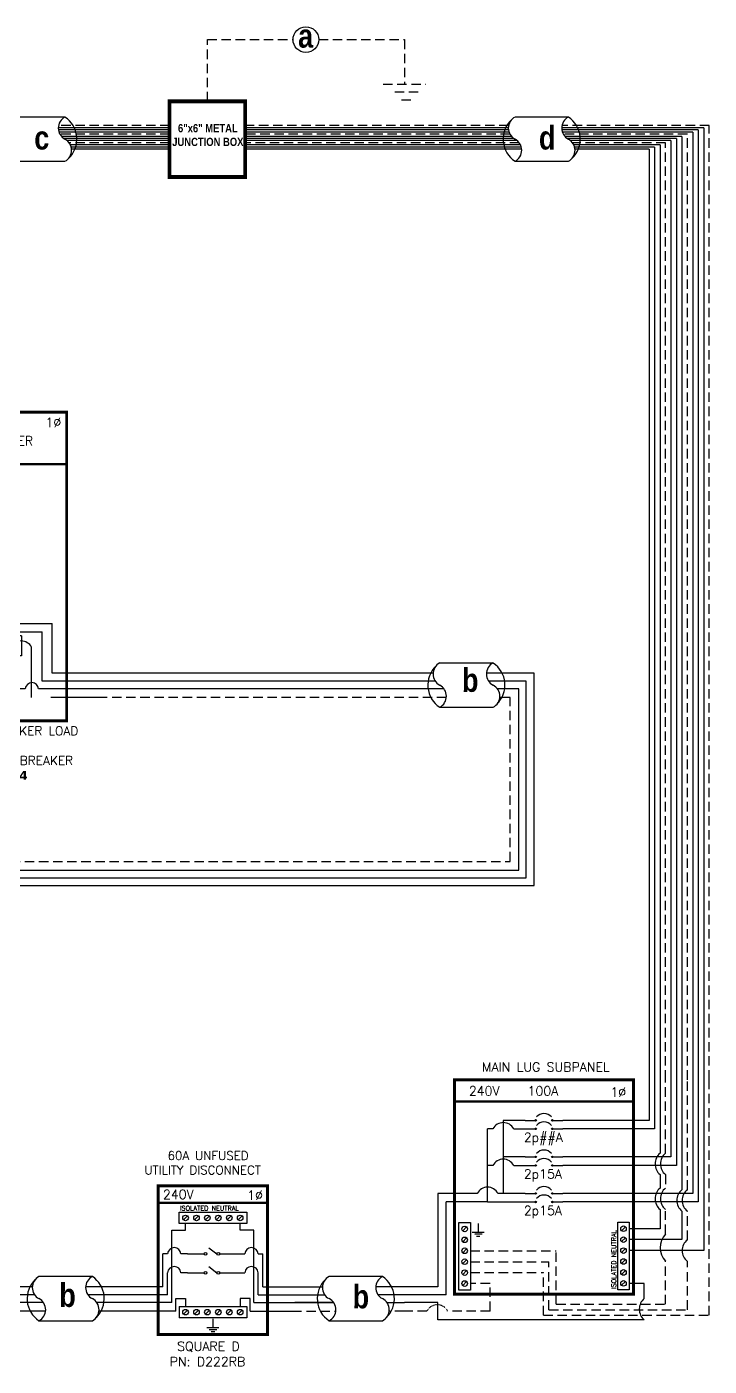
# Model space of a CAD drawing. Header units: feet. Extents: x 23528 to 24137, y 15295 to 15881.
# Drawn here: x 23865 to 24137, y 15347 to 15881 of the extents above; entities that cross this region are included whole.
import ezdxf

# ---------------------------------------------------------------- set-up
doc = ezdxf.new("R2010")
doc.units = ezdxf.units.FT
doc.header["$MEASUREMENT"] = 0
doc.linetypes.add('HIDDEN', pattern=[0.375, 0.25, -0.125])
for name, color, linetype in [('ONE LINE BLOCKS', 7, 'Continuous'), ('TABLES', 7, 'Continuous'), ('TEXT', 7, 'Continuous'), ('Z - TITLEBLOCK TXT', 7, 'Continuous')]:
    doc.layers.add(name, color=color, linetype=linetype)
doc.styles.add('ONE LINE TXT', font='techb___.ttf')
doc.styles.get("Standard").update_dxf_attribs({"font": 'simplex.shx'})

# ---------------------------------------------------------------- blocks, each defined once
blk = doc.blocks.new('*U6')
at = {"color": 7, "linetype": 'Continuous'}
for p, q in [((6.669, 2.433), (2.905, 2.433)), ((2.435, 1.711), (0, 1.711)), ((9.575, 1.711), (6.199, 1.711)), ((2.905, -0.69), (6.669, -0.69))]:
    blk.add_line(p, q, dxfattribs=at)
at = {"color": 10, "linetype": 'Continuous'}
for p, q in [((2.591, 1.149), (0, 1.149)), ((9.575, 1.149), (6.355, 1.149))]:
    blk.add_line(p, q, dxfattribs=at)
at = {"color": 253, "linetype": 'Continuous'}
for p, q in [((3.208, 0.611), (0, 0.611)), ((9.575, 0.611), (6.972, 0.611))]:
    blk.add_line(p, q, dxfattribs=at)
at = {"color": 7, "linetype": 'Continuous'}
for centre, start, end in [((3.942, 0.872), 133.97324, 236.42648), ((5.633, 0.872), 313.97324, 56.42648)]:
    blk.add_arc(centre, 1.874, start, end, dxfattribs=at)
at = {"layer": 'TEXT', "color": 92, "linetype": 'HIDDEN', "ltscale": 15}
for p, q in [((3.373, 0), (0, 0)), ((9.575, 0), (7.137, 0))]:
    blk.add_line(p, q, dxfattribs=at)
at = {"layer": 'Z - TITLEBLOCK TXT', "linetype": 'Continuous'}
for centre, start, end in [((3.315, 1.653), 117.66392, 242.33608), ((7.078, 1.653), 117.66392, 242.33608), ((2.496, 0.091), 297.66392, 62.33608), ((6.26, 0.091), 297.66392, 62.33608)]:
    blk.add_arc(centre, 0.882, start, end, dxfattribs=at)
blk = doc.blocks.new('M_MAIN BREAKER')
at = {"layer": 'ONE LINE BLOCKS', "linetype": 'Continuous'}
h = blk.add_hatch(color=1, dxfattribs=at)
h.dxf.hatch_style = 1
edge = h.paths.add_edge_path()
edge.add_arc((-12.418, 14.123), 0.0515, 0, 360)
h = blk.add_hatch(color=1, dxfattribs=at)
h.dxf.hatch_style = 1
edge = h.paths.add_edge_path()
edge.add_arc((-11.369, 14.123), 0.0515, 0, 360)
h = blk.add_hatch(color=1, dxfattribs=at)
h.dxf.hatch_style = 1
edge = h.paths.add_edge_path()
edge.add_arc((-12.418, 12.94), 0.0515, 0, 360)
h = blk.add_hatch(color=1, dxfattribs=at)
h.dxf.hatch_style = 1
edge = h.paths.add_edge_path()
edge.add_arc((-11.369, 12.94), 0.0515, 0, 360)
h = blk.add_hatch(color=1, dxfattribs=at)
h.dxf.hatch_style = 1
edge = h.paths.add_edge_path()
edge.add_arc((-9.245, 11.887), 0.0515, 0, 360)
h = blk.add_hatch(color=1, dxfattribs=at)
h.dxf.hatch_style = 1
edge = h.paths.add_edge_path()
edge.add_arc((-8.062, 11.887), 0.0515, 0, 360)
h = blk.add_hatch(color=1, dxfattribs=at)
h.dxf.hatch_style = 1
edge = h.paths.add_edge_path()
edge.add_arc((-9.245, 11.288), 0.0515, 0, 360)
h = blk.add_hatch(color=1, dxfattribs=at)
h.dxf.hatch_style = 1
edge = h.paths.add_edge_path()
edge.add_arc((-8.062, 11.288), 0.0515, 0, 360)
h = blk.add_hatch(color=1, dxfattribs=at)
h.dxf.hatch_style = 1
edge = h.paths.add_edge_path()
edge.add_arc((-9.245, 10.221), 0.0515, 0, 360)
h = blk.add_hatch(color=1, dxfattribs=at)
h.dxf.hatch_style = 1
edge = h.paths.add_edge_path()
edge.add_arc((-9.245, 9.622), 0.0515, 0, 360)
h = blk.add_hatch(color=1, dxfattribs=at)
h.dxf.hatch_style = 1
edge = h.paths.add_edge_path()
edge.add_arc((-8.062, 10.221), 0.0515, 0, 360)
h = blk.add_hatch(color=1, dxfattribs=at)
h.dxf.hatch_style = 1
edge = h.paths.add_edge_path()
edge.add_arc((-8.062, 9.622), 0.0515, 0, 360)
h = blk.add_hatch(color=1, dxfattribs=at)
h.dxf.hatch_style = 1
edge = h.paths.add_edge_path()
edge.add_arc((-9.245, 8.555), 0.0515, 0, 360)
h = blk.add_hatch(color=1, dxfattribs=at)
h.dxf.hatch_style = 1
edge = h.paths.add_edge_path()
edge.add_arc((-8.062, 8.555), 0.0515, 0, 360)
h = blk.add_hatch(color=1, dxfattribs=at)
h.dxf.hatch_style = 1
edge = h.paths.add_edge_path()
edge.add_arc((-9.245, 7.957), 0.0515, 0, 360)
h = blk.add_hatch(color=1, dxfattribs=at)
h.dxf.hatch_style = 1
edge = h.paths.add_edge_path()
edge.add_arc((-8.062, 7.957), 0.0515, 0, 360)
h = blk.add_hatch(color=1, dxfattribs=at)
h.dxf.hatch_style = 1
edge = h.paths.add_edge_path()
edge.add_arc((-9.245, 6.889), 0.0515, 0, 360)
h = blk.add_hatch(color=1, dxfattribs=at)
h.dxf.hatch_style = 1
edge = h.paths.add_edge_path()
edge.add_arc((-8.062, 6.889), 0.0515, 0, 360)
h = blk.add_hatch(color=1, dxfattribs=at)
h.dxf.hatch_style = 1
edge = h.paths.add_edge_path()
edge.add_arc((-9.245, 6.291), 0.0515, 0, 360)
h = blk.add_hatch(color=1, dxfattribs=at)
h.dxf.hatch_style = 1
edge = h.paths.add_edge_path()
edge.add_arc((-8.062, 6.291), 0.0515, 0, 360)
h = blk.add_hatch(color=1, dxfattribs=at)
h.dxf.hatch_style = 1
edge = h.paths.add_edge_path()
edge.add_arc((-9.245, 5.224), 0.0515, 0, 360)
h = blk.add_hatch(color=1, dxfattribs=at)
h.dxf.hatch_style = 1
edge = h.paths.add_edge_path()
edge.add_arc((-8.062, 5.224), 0.0515, 0, 360)
h = blk.add_hatch(color=1, dxfattribs=at)
h.dxf.hatch_style = 1
edge = h.paths.add_edge_path()
edge.add_arc((-9.245, 4.625), 0.0515, 0, 360)
h = blk.add_hatch(color=1, dxfattribs=at)
h.dxf.hatch_style = 1
edge = h.paths.add_edge_path()
edge.add_arc((-8.062, 4.625), 0.0515, 0, 360)
at = {"color": 7, "linetype": 'Continuous'}
for p, q in [((-3.665, 1.711), (-3.665, 5.224)), ((0, 1.711), (-3.665, 1.711))]:
    blk.add_line(p, q, dxfattribs=at)
at = {"color": 10, "linetype": 'Continuous'}
for p, q in [((-4.378, 1.149), (-4.378, 4.625)), ((-3.663, 4.625), (-3.663, 4.625)), ((-3.663, 4.625), (-3.663, 4.625)), ((0, 1.149), (-4.378, 1.149))]:
    blk.add_line(p, q, dxfattribs=at)
at = {"color": 253, "linetype": 'Continuous'}
for p, q in [((-6.385, 2.177), (-6.591, 2.177)), ((-6.385, 0.611), (-6.385, 2.177)), ((-5.561, 0.611), (-6.385, 0.611)), ((0, 0.611), (-4.626, 0.611))]:
    blk.add_line(p, q, dxfattribs=at)
at = {"color": 7, "linetype": 'Continuous'}
blk.add_circle((-19.559, -2.704), 0.906, dxfattribs=at)
at = {"color": 253, "linetype": 'Continuous'}
blk.add_arc((-5.093, 0.584), 0.468, 3.28193, 176.71807, dxfattribs=at)
at = {"layer": 'ONE LINE BLOCKS', "lineweight": 50}
for p, q in [((-19.225, 23.898), (-19.225, 26.892)), ((-19.225, 26.892), (-15.884, 26.892)), ((-15.884, 26.892), (-15.884, 23.898)), ((-15.884, 23.898), (-19.225, 23.898)), ((-14.957, 16.472), (-2.641, 16.472))]:
    blk.add_line(p, q, dxfattribs=at)
at = {"layer": 'ONE LINE BLOCKS', "lineweight": 50, "const_width": 0.21}
for points in [[(-19.225, 23.898), (-19.225, 26.892), (-15.884, 26.892), (-15.884, 23.898)], [(-14.957, -1.647), (-14.957, 20.128), (-2.641, 20.128), (-2.641, -1.647)]]:
    blk.add_lwpolyline(points, close=True, dxfattribs=at)
at = {"layer": 'TEXT', "color": 92, "linetype": 'HIDDEN', "ltscale": 15}
for p, q in [((-13.723, 3.547), (-13.723, 2.935)), ((-6.577, 3.547), (-13.723, 3.547)), ((-13.723, 2.935), (-12.555, 2.935)), ((-5.118, 0), (-5.118, 3.547)), ((0, 0), (-5.118, 0)), ((-12.555, -0.148), (-19.559, -0.148)), ((-19.559, -0.148), (-19.559, -1.798)), ((-19.559, -3.61), (-19.559, -5.799))]:
    blk.add_line(p, q, dxfattribs=at)
at = {"layer": 'TEXT', "color": 92, "linetype": 'Continuous', "ltscale": 15}
blk.add_line((-7.396, -0.918), (-11.751, -0.918), dxfattribs=at)
at = {"layer": 'TEXT', "color": 92, "linetype": 'HIDDEN', "flags": 128}
for points in [[(-11.595, 1.009), (-10.765, 1.009)], [(-11.18, 1.629), (-11.18, 1.009)], [(-10.909, 0.855), (-11.451, 0.855)], [(-11.053, 0.701), (-11.307, 0.701)]]:
    blk.add_lwpolyline(points, dxfattribs=at)
at = {"layer": 'TEXT', "color": 92, "linetype": 'Continuous', "ltscale": 4, "flags": 128}
for points in [[(-21.062, -5.799), (-18.057, -5.799)], [(-18.578, -6.356), (-20.541, -6.356)], [(-19.098, -6.913), (-20.02, -6.913)]]:
    blk.add_lwpolyline(points, dxfattribs=at)
at = {"layer": 'TEXT', "linetype": 'Continuous'}
blk.add_circle((-17.554, 25.395), 1.267, dxfattribs=at)
at = {"layer": 'TEXT', "color": 92, "linetype": 'Continuous', "ltscale": 0.3}
blk.add_arc((-5.848, 3.164), 0.824, 27.66392, 152.33608, dxfattribs=at)
at = {"layer": 'Z - TITLEBLOCK TXT', "color": 253, "linetype": 'Continuous'}
for p, q in [((-18.566, 13.922), (-18.566, 23.898)), ((-13.44, 13.922), (-18.566, 13.922)), ((-13.44, 4.344), (-13.44, 13.922)), ((-5.831, 4.344), (-13.44, 4.344)), ((-5.831, 4.344), (-5.831, 2.948)), ((-5.831, 2.948), (-6.591, 2.948))]:
    blk.add_line(p, q, dxfattribs=at)
at = {"layer": 'Z - TITLEBLOCK TXT', "color": 10, "linetype": 'Continuous'}
for p, q in [((-17.554, 14.866), (-17.554, 23.898)), ((-12.418, 14.866), (-17.554, 14.866)), ((-12.418, 4.625), (-12.418, 12.196)), ((-11.7, 11.288), (-12.418, 11.288)), ((-9.988, 11.288), (-11.037, 11.288)), ((-11.7, 9.622), (-12.418, 9.622)), ((-9.988, 9.622), (-11.037, 9.622)), ((-11.7, 7.957), (-12.418, 7.957)), ((-9.988, 7.957), (-11.037, 7.957)), ((-11.7, 6.291), (-12.418, 6.291)), ((-9.988, 6.291), (-11.037, 6.291)), ((-9.988, 4.625), (-12.418, 4.625)), ((-7.318, 4.625), (-4.378, 4.625))]:
    blk.add_line(p, q, dxfattribs=at)
at = {"layer": 'Z - TITLEBLOCK TXT', "color": 7, "linetype": 'Continuous'}
for p, q in [((-16.52, 15.77), (-16.52, 23.898)), ((-16.52, 15.77), (-11.369, 15.77)), ((-11.369, 15.77), (-11.369, 14.866)), ((-11.369, 11.887), (-11.369, 12.196)), ((-11.369, 10.221), (-11.369, 11.887)), ((-11.369, 11.887), (-9.988, 11.887)), ((-9.988, 11.887), (-11.369, 11.887)), ((-11.369, 8.555), (-11.369, 10.221)), ((-11.369, 10.221), (-9.988, 10.221)), ((-9.988, 10.221), (-11.369, 10.221)), ((-11.369, 6.889), (-11.369, 8.555)), ((-11.369, 8.555), (-9.988, 8.555)), ((-9.988, 8.555), (-11.369, 8.555)), ((-11.369, 5.224), (-11.369, 6.889)), ((-11.369, 6.889), (-9.988, 6.889)), ((-9.988, 6.889), (-11.369, 6.889)), ((-9.988, 5.224), (-11.369, 5.224)), ((-7.318, 5.224), (-3.665, 5.224))]:
    blk.add_line(p, q, dxfattribs=at)
at = {"layer": 'Z - TITLEBLOCK TXT', "color": 1, "linetype": 'Continuous'}
for p, q in [((-12.555, -1.378), (-12.555, 3.395)), ((-12.555, 3.395), (-11.751, 3.395)), ((-11.751, 3.395), (-11.751, -1.378)), ((-7.396, -1.366), (-7.396, 3.408)), ((-7.396, 3.408), (-6.591, 3.408)), ((-6.591, 3.408), (-6.591, -1.366)), ((-11.751, -1.378), (-12.555, -1.378)), ((-6.591, -1.366), (-7.396, -1.366))]:
    blk.add_line(p, q, dxfattribs=at)
at = {"layer": 'Z - TITLEBLOCK TXT', "color": 4, "linetype": 'Continuous'}
for p, q in [((-12.014, 3.075), (-12.293, 2.796)), ((-6.854, 3.087), (-7.133, 2.809)), ((-12.014, 2.304), (-12.293, 2.025)), ((-6.854, 2.317), (-7.133, 2.038)), ((-12.014, 1.533), (-12.293, 1.255)), ((-6.854, 1.546), (-7.133, 1.267)), ((-12.014, 0.762), (-12.293, 0.484)), ((-6.854, 0.775), (-7.133, 0.497)), ((-6.854, 0.004), (-7.133, -0.274)), ((-12.014, -0.008), (-12.293, -0.287)), ((-12.014, -0.779), (-12.293, -1.058)), ((-6.854, -0.766), (-7.133, -1.045))]:
    blk.add_line(p, q, dxfattribs=at)
at = {"layer": 'Z - TITLEBLOCK TXT', "color": 1, "linetype": 'Continuous', "flags": 128}
for points in [[(-12.418, 14.866), (-12.418, 14.123)], [(-12.418, 14.866), (-12.418, 14.123)], [(-11.369, 14.866), (-11.369, 14.123)], [(-11.369, 14.866), (-11.369, 14.123)], [(-12.418, 12.94), (-12.418, 12.196)], [(-11.369, 12.94), (-11.369, 12.196)], [(-9.988, 11.887), (-9.245, 11.887)], [(-9.988, 11.887), (-9.245, 11.887)], [(-8.062, 11.887), (-7.318, 11.887)], [(-9.988, 11.288), (-9.245, 11.288)], [(-9.988, 11.288), (-9.245, 11.288)], [(-8.062, 11.288), (-7.318, 11.288)], [(-9.988, 10.221), (-9.245, 10.221)], [(-9.988, 10.221), (-9.245, 10.221)], [(-9.988, 9.622), (-9.245, 9.622)], [(-9.988, 9.622), (-9.245, 9.622)], [(-8.062, 10.221), (-7.318, 10.221)], [(-8.062, 9.622), (-7.318, 9.622)], [(-9.988, 8.555), (-9.245, 8.555)], [(-9.988, 8.555), (-9.245, 8.555)], [(-8.062, 8.555), (-7.318, 8.555)], [(-9.988, 7.957), (-9.245, 7.957)], [(-9.988, 7.957), (-9.245, 7.957)], [(-8.062, 7.957), (-7.318, 7.957)], [(-9.988, 6.889), (-9.245, 6.889)], [(-9.988, 6.889), (-9.245, 6.889)], [(-8.062, 6.889), (-7.318, 6.889)], [(-9.988, 6.291), (-9.245, 6.291)], [(-9.988, 6.291), (-9.245, 6.291)], [(-8.062, 6.291), (-7.318, 6.291)], [(-9.988, 5.224), (-9.245, 5.224)], [(-9.988, 5.224), (-9.245, 5.224)], [(-8.062, 5.224), (-7.318, 5.224)], [(-9.988, 4.625), (-9.245, 4.625)], [(-9.988, 4.625), (-9.245, 4.625)], [(-8.062, 4.625), (-7.318, 4.625)]]:
    blk.add_lwpolyline(points, dxfattribs=at)
at = {"layer": 'Z - TITLEBLOCK TXT', "color": 1, "linetype": 'Continuous'}
for centre in [(-12.418, 14.123), (-11.369, 14.123), (-12.418, 12.94), (-11.369, 12.94), (-9.245, 11.887), (-8.062, 11.887), (-9.245, 11.288), (-8.062, 11.288), (-9.245, 10.221), (-9.245, 9.622), (-8.062, 10.221), (-8.062, 9.622), (-9.245, 8.555), (-8.062, 8.555), (-9.245, 7.957), (-8.062, 7.957), (-9.245, 6.889), (-8.062, 6.889), (-9.245, 6.291), (-8.062, 6.291), (-9.245, 5.224), (-8.062, 5.224), (-9.245, 4.625), (-8.062, 4.625)]:
    blk.add_circle(centre, 0.0515, dxfattribs=at)
at = {"layer": 'Z - TITLEBLOCK TXT', "color": 4, "linetype": 'Continuous'}
for centre in [(-12.153, 2.935), (-6.993, 2.948), (-12.153, 2.165), (-6.993, 2.177), (-12.153, 1.394), (-6.993, 1.407), (-12.153, 0.623), (-12.153, -0.148), (-6.993, 0.636), (-6.993, -0.135), (-12.153, -0.918), (-6.993, -0.906)]:
    blk.add_circle(centre, 0.197, dxfattribs=at)
at = {"layer": 'Z - TITLEBLOCK TXT', "color": 1, "linetype": 'Continuous'}
for centre, start, end in [((-12.629, 13.531), 310.3392, 49.6608), ((-11.58, 13.531), 310.3392, 49.6608), ((-8.653, 11.675), 40.3392, 139.6608), ((-8.653, 11.077), 40.3392, 139.6608), ((-8.653, 10.01), 40.3392, 139.6608), ((-8.653, 9.411), 40.3392, 139.6608), ((-8.653, 8.344), 40.3392, 139.6608), ((-8.653, 7.745), 40.3392, 139.6608), ((-8.653, 6.678), 40.3392, 139.6608), ((-8.653, 6.079), 40.3392, 139.6608), ((-8.653, 5.012), 40.3392, 139.6608), ((-8.653, 4.413), 40.3392, 139.6608)]:
    blk.add_arc(centre, 0.697, start, end, dxfattribs=at)
at = {"layer": 'Z - TITLEBLOCK TXT', "color": 10, "linetype": 'Continuous'}
for centre in [(-11.369, 11.269), (-11.369, 9.603), (-11.369, 7.938), (-11.369, 6.272)]:
    blk.add_arc(centre, 0.332, 3.2937, 176.7063, dxfattribs=at)
at = {"layer": 'TABLES', "color": 1, "linetype": 'Continuous'}
blk.add_text('NEUTRAL', height=0.648, rotation=90, dxfattribs=at).set_placement((-7.512, -0.725))
at = {"layer": 'TEXT', "color": 1}
for s, p in [('EXISTING', (-23.874, 26.77)), ('120/240V', (-24.233, 25.604)), ('UTILITY', (-23.531, 24.558)), ('METER', (-23.336, 23.512))]:
    blk.add_text(s, height=0.6278, dxfattribs=at).set_placement(p)
at = {"layer": 'TEXT', "color": 1, "attachment_point": 5}
for s, width, gutter_width, heights, insert, char_height in [('240V', 0.14806, 0.75, [0], (-13.274, 19.41), 0.648), ('1∅', 0.14806, 0.75, [0], (-3.582, 19.41), 0.648), ('0A MAIN BREAKER\\P0A BUSBAR', 11.19903, 0.75, [0], (-8.925, 17.569), 0.648), ('2p0A', 0.14806, 0.75, [0], (-10.547, 13.525), 0.648), ('EXISTING MAIN BREAKER LOAD CENTER\\P2p##A BACK FEED BREAKER\\P{\\fVerdana|b1|i0|c0|p34;NEC 690.64}', 14.14398, 7.17, [12.8], (-8.173, -3.931), 0.62775)]:
    blk.add_mtext_dynamic_manual_height_columns(s, width=width, gutter_width=gutter_width, heights=heights, dxfattribs=dict(at, insert=insert, char_height=char_height))
at = {"layer": 'Z - TITLEBLOCK TXT', "color": 253, "linetype": 'Continuous', "style": 'ONE LINE TXT'}
blk.add_text('M', height=1.662, dxfattribs=at).set_placement((-18.362, 24.559))
at = {"layer": 'Z - TITLEBLOCK TXT', "color": 1, "linetype": 'Continuous', "insert": (-20.083, -1.651), "char_height": 1.66239, "attachment_point": 1, "style": 'ONE LINE TXT'}
blk.add_mtext_dynamic_manual_height_columns('{\\W1;\\C256;a}', width=0.13853, gutter_width=2.132, heights=[0], dxfattribs=at)
blk = doc.blocks.new('*U10')
at = {"color": 155, "true_color": 0x647190}
blk.add_blockref('M_MAIN BREAKER', (0, 0), dxfattribs=at)
blk = doc.blocks.new('M_UTILITY DISCONNECT')
at = {"color": 253, "linetype": 'Continuous'}
for p, q in [((2.699, 0.611), (2.699, 5.706)), ((2.699, 5.706), (3.671, 5.706)), ((3.671, 5.706), (3.671, 6.168)), ((7.524, 5.706), (7.524, 6.168)), ((8.496, 5.706), (7.524, 5.706)), ((8.496, 0.611), (8.496, 5.706)), ((2.699, 0.611), (0, 0.611)), ((8.496, 0.611), (11.195, 0.611))]:
    blk.add_line(p, q, dxfattribs=at)
at = {"color": 7, "linetype": 'Continuous'}
for p, q in [((2.078, 1.711), (2.078, 4.034)), ((2.408, 4.034), (2.078, 4.034)), ((3.809, 4.034), (3.343, 4.034)), ((7.386, 4.034), (7.853, 4.034)), ((8.788, 4.034), (9.118, 4.034)), ((9.118, 1.711), (9.118, 4.034)), ((2.078, 1.711), (0, 1.711)), ((9.118, 1.711), (11.195, 1.711))]:
    blk.add_line(p, q, dxfattribs=at)
at = {"color": 10, "linetype": 'Continuous'}
for p, q in [((2.408, 1.149), (2.408, 2.699)), ((3.809, 2.699), (3.343, 2.699)), ((7.386, 2.699), (7.853, 2.699)), ((8.787, 1.149), (8.788, 2.699)), ((2.408, 1.149), (0, 1.149)), ((8.787, 1.149), (11.195, 1.149))]:
    blk.add_line(p, q, dxfattribs=at)
at = {"color": 7, "linetype": 'Continuous'}
for centre in [(2.875, 4.008), (8.32, 4.008)]:
    blk.add_arc(centre, 0.468, 3.28193, 176.71807, dxfattribs=at)
at = {"color": 10, "linetype": 'Continuous'}
for centre in [(2.875, 2.672), (8.32, 2.672)]:
    blk.add_arc(centre, 0.468, 3.28193, 176.71807, dxfattribs=at)
at = {"layer": 'ONE LINE BLOCKS', "lineweight": 50}
blk.add_line((1.732, 7.637), (9.459, 7.637), dxfattribs=at)
at = {"layer": 'ONE LINE BLOCKS', "lineweight": 50, "const_width": 0.21}
blk.add_lwpolyline([(1.732, -1.647), (1.732, 8.836), (9.459, 8.836), (9.459, -1.647)], close=True, dxfattribs=at)
at = {"layer": 'TEXT', "color": 92, "linetype": 'HIDDEN', "ltscale": 15}
for p, q in [((2.978, 0), (0, 0)), ((2.978, 0), (2.978, 0.875)), ((2.978, 0.875), (3.671, 0.875)), ((3.671, 0.875), (3.671, 0.319)), ((8.217, 0.875), (7.524, 0.875)), ((7.524, 0.875), (7.524, 0.319)), ((8.217, 0), (8.217, 0.875)), ((8.217, 0), (11.195, 0))]:
    blk.add_line(p, q, dxfattribs=at)
at = {"layer": 'TEXT', "color": 92, "linetype": 'Continuous', "flags": 128}
for points in [[(5.598, -0.543), (5.598, -1.164)], [(5.183, -1.164), (6.012, -1.164)], [(5.869, -1.317), (5.327, -1.317)], [(5.725, -1.471), (5.47, -1.471)]]:
    blk.add_lwpolyline(points, dxfattribs=at)
at = {"layer": 'Z - TITLEBLOCK TXT', "color": 1, "linetype": 'Continuous'}
for p, q in [((3.211, 6.168), (3.211, 6.972)), ((3.211, 6.972), (7.984, 6.972)), ((7.984, 6.972), (7.984, 6.168)), ((7.984, 6.168), (3.211, 6.168)), ((3.809, 4.034), (4.973, 4.034)), ((5.309, 4.468), (5.887, 4.036)), ((6.078, 4.034), (7.386, 4.034)), ((5.309, 3.134), (5.887, 2.701)), ((3.809, 2.699), (4.973, 2.699)), ((6.078, 2.699), (7.386, 2.699)), ((3.211, 0.319), (7.984, 0.319)), ((3.211, 0.319), (3.211, -0.485)), ((7.984, 0.319), (7.984, -0.485)), ((7.984, -0.485), (3.211, -0.485))]:
    blk.add_line(p, q, dxfattribs=at)
at = {"layer": 'Z - TITLEBLOCK TXT', "color": 4, "linetype": 'Continuous'}
for p, q in [((3.81, 6.71), (3.531, 6.431)), ((4.581, 6.71), (4.302, 6.431)), ((5.351, 6.71), (5.073, 6.431)), ((6.122, 6.71), (5.844, 6.431)), ((6.893, 6.71), (6.614, 6.431)), ((7.664, 6.71), (7.385, 6.431)), ((3.81, 0.056), (3.531, -0.223)), ((4.581, 0.056), (4.302, -0.223)), ((5.351, 0.056), (5.073, -0.223)), ((6.122, 0.056), (5.844, -0.223)), ((6.893, 0.056), (6.614, -0.223)), ((7.664, 0.056), (7.385, -0.223))]:
    blk.add_line(p, q, dxfattribs=at)
for centre in [(3.671, 6.57), (4.441, 6.57), (5.212, 6.57), (5.983, 6.57), (6.754, 6.57), (7.524, 6.57), (3.671, -0.083), (4.441, -0.083), (5.212, -0.083), (5.983, -0.083), (6.754, -0.083), (7.524, -0.083)]:
    blk.add_circle(centre, 0.197, dxfattribs=at)
at = {"layer": 'Z - TITLEBLOCK TXT', "color": 1, "linetype": 'Continuous'}
for centre in [(5.069, 4.034), (5.983, 4.034), (5.069, 2.699), (5.983, 2.699)]:
    blk.add_circle(centre, 0.0959, dxfattribs=at)
at = {"layer": 'TABLES', "color": 4, "linetype": 'Continuous'}
blk.add_text('ISOLATED NEUTRAL', height=0.33207, dxfattribs=at).set_placement((3.275, 7.089))
at = {"layer": 'TEXT', "color": 1}
for s, width, gutter_width, heights, insert, char_height, attachment_point in [('\\A1;\\pi2.3006; 60A UNFUSED \\P\\pi1.0912;UTILITY DISCONNECT', 11.50802, 0, [1.916], (-0.322, 11.272), 0.612, 1), ('240V', 0.14806, 0.75, [0], (3.162, 8.227), 0.648, 5), ('1∅', 0.14806, 0.75, [0], (8.576, 8.174), 0.648, 5), ('\\A1;\\pi1.5665,t4.8065;SQUARE D\\P\\pi1.042,t4.282;PN: D222RB', 8.03936, 0.203, [2.349], (1.51, -2.167), 0.648, 1)]:
    blk.add_mtext_dynamic_manual_height_columns(s, width=width, gutter_width=gutter_width, heights=heights, dxfattribs=dict(at, insert=insert, char_height=char_height, attachment_point=attachment_point))
blk = doc.blocks.new('*U11')
at = {"layer": 'ONE LINE BLOCKS', "linetype": 'Continuous'}
h = blk.add_hatch(color=1, dxfattribs=at)
h.dxf.hatch_style = 1
edge = h.paths.add_edge_path()
edge.add_arc((32.25, -16.19), 0.291, 0, 360)
h = blk.add_hatch(color=1, dxfattribs=at)
h.dxf.hatch_style = 1
edge = h.paths.add_edge_path()
edge.add_arc((38.92, -16.19), 0.291, 0, 360)
h = blk.add_hatch(color=1, dxfattribs=at)
h.dxf.hatch_style = 1
edge = h.paths.add_edge_path()
edge.add_arc((32.25, -19.57), 0.291, 0, 360)
h = blk.add_hatch(color=1, dxfattribs=at)
h.dxf.hatch_style = 1
edge = h.paths.add_edge_path()
edge.add_arc((38.92, -19.57), 0.291, 0, 360)
h = blk.add_hatch(color=1, dxfattribs=at)
h.dxf.hatch_style = 1
edge = h.paths.add_edge_path()
edge.add_arc((32.25, -30.75), 0.291, 0, 360)
h = blk.add_hatch(color=1, dxfattribs=at)
h.dxf.hatch_style = 1
edge = h.paths.add_edge_path()
edge.add_arc((38.92, -30.75), 0.291, 0, 360)
h = blk.add_hatch(color=1, dxfattribs=at)
h.dxf.hatch_style = 1
edge = h.paths.add_edge_path()
edge.add_arc((32.25, -34.13), 0.291, 0, 360)
h = blk.add_hatch(color=1, dxfattribs=at)
h.dxf.hatch_style = 1
edge = h.paths.add_edge_path()
edge.add_arc((38.92, -34.13), 0.291, 0, 360)
h = blk.add_hatch(color=1, dxfattribs=at)
h.dxf.hatch_style = 1
edge = h.paths.add_edge_path()
edge.add_arc((32.25, -45.31), 0.291, 0, 360)
h = blk.add_hatch(color=1, dxfattribs=at)
h.dxf.hatch_style = 1
edge = h.paths.add_edge_path()
edge.add_arc((38.92, -45.31), 0.291, 0, 360)
h = blk.add_hatch(color=1, dxfattribs=at)
h.dxf.hatch_style = 1
edge = h.paths.add_edge_path()
edge.add_arc((32.25, -48.69), 0.291, 0, 360)
h = blk.add_hatch(color=1, dxfattribs=at)
h.dxf.hatch_style = 1
edge = h.paths.add_edge_path()
edge.add_arc((38.92, -48.69), 0.291, 0, 360)
at = {"color": 7, "linetype": 'Continuous'}
for p, q in [((77.44, 0), (77.44, -16.19)), ((86.14, 0), (86.14, -30.75)), ((94.84, 0), (94.84, -45.31)), ((28.05, -16.19), (19.39, -16.19)), ((19.39, -16.19), (19.39, -30.75)), ((77.44, -16.19), (43.12, -16.19)), ((28.05, -30.75), (19.39, -30.75)), ((19.39, -30.75), (19.39, -45.31)), ((86.14, -30.75), (43.12, -30.75)), ((8.98, -45.31), (-6.7, -45.31)), ((-6.7, -45.31), (-6.7, -82.47)), ((28.05, -45.31), (17.22, -45.31)), ((94.84, -45.31), (43.12, -45.31)), ((-6.7, -82.47), (-20.02, -82.47))]:
    blk.add_line(p, q, dxfattribs=at)
at = {"color": 10, "linetype": 'Continuous'}
for p, q in [((79.61, 0), (79.61, -19.57)), ((88.31, 0), (88.31, -34.13)), ((97.01, 0), (97.01, -48.69)), ((13.1, -34.13), (13.1, -19.57)), ((15.27, -19.57), (13.1, -19.57)), ((23.51, -19.57), (28.05, -19.57)), ((79.61, -19.57), (43.12, -19.57)), ((13.1, -48.69), (13.1, -34.13)), ((15.27, -34.13), (13.1, -34.13)), ((23.51, -34.13), (28.05, -34.13)), ((88.31, -34.13), (43.12, -34.13)), ((13.1, -48.69), (-3.41, -48.69)), ((-3.41, -85.65), (-3.41, -48.69)), ((13.1, -48.69), (28.05, -48.69)), ((97.01, -48.69), (43.12, -48.69)), ((-3.41, -85.65), (-20.02, -85.65))]:
    blk.add_line(p, q, dxfattribs=at)
at = {"color": 253, "linetype": 'Continuous'}
for p, q in [((81.79, 0), (81.79, -29.26)), ((90.49, 0), (90.49, -43.82)), ((99.19, 0), (99.19, -68.07)), ((81.79, -37.81), (81.79, -43.14)), ((81.79, -51.7), (81.79, -59.36)), ((90.49, -52.37), (90.49, -63.71)), ((81.79, -59.36), (69.51, -59.36)), ((90.49, -63.71), (69.51, -63.71)), ((99.19, -68.07), (69.51, -68.07)), ((75.52, -81.12), (69.51, -81.12)), ((75.52, -87.14), (75.52, -81.12)), ((-6.7, -88.69), (-20.02, -88.69)), ((-6.7, -95.69), (-6.7, -88.69)), ((75.52, -95.69), (-6.7, -95.69))]:
    blk.add_line(p, q, dxfattribs=at)
at = {"color": 10, "linetype": 'Continuous'}
for centre in [(19.39, -21.73), (19.39, -36.29)]:
    blk.add_arc(centre, 4.65, 27.6639, 152.3361, dxfattribs=at)
at = {"color": 253, "linetype": 'Continuous'}
for centre in [(85.37, -33.53), (85.37, -47.42), (94.07, -48.09), (79.1, -91.41)]:
    blk.add_arc(centre, 5.58, 129.9215, 230.0785, dxfattribs=at)
at = {"color": 7, "linetype": 'Continuous'}
blk.add_arc((13.1, -47.47), 4.65, 27.6639, 152.3361, dxfattribs=at)
at = {"layer": 'ONE LINE BLOCKS', "lineweight": 50}
blk.add_line((0, -8.7), (71.17, -8.7), dxfattribs=at)
at = {"layer": 'ONE LINE BLOCKS', "lineweight": 50, "const_width": 1.19}
blk.add_lwpolyline([(0, -85.47), (0, 0), (71.17, 0), (71.17, -85.47)], close=True, dxfattribs=at)
at = {"layer": 'TEXT', "color": 92, "linetype": 'HIDDEN', "ltscale": 15}
for p, q in [((83.96, -29.26), (83.96, 0)), ((92.66, -43.82), (92.66, 0)), ((101.36, -93.78), (101.36, 0)), ((83.96, -37.81), (83.96, -43.14)), ((83.96, -61.47), (83.96, -52.37)), ((92.66, -63.79), (92.66, -52.37)), ((6.27, -68.14), (40.48, -68.14)), ((40.48, -89.41), (40.48, -68.14)), ((6.27, -72.49), (37.56, -72.49)), ((37.56, -91.6), (37.56, -72.49)), ((83.96, -89.41), (83.96, -72.34)), ((92.66, -91.6), (92.66, -72.34)), ((6.27, -76.84), (35.36, -76.84)), ((35.36, -93.78), (35.36, -76.84)), ((14.11, -81.19), (6.27, -81.19)), ((14.11, -92.13), (14.11, -81.19)), ((40.48, -89.41), (83.96, -89.41)), ((-11.01, -92.13), (-20.02, -92.13)), ((14.11, -92.13), (-2.77, -92.13)), ((35.36, -93.78), (101.36, -93.78)), ((37.56, -91.6), (92.66, -91.6))]:
    blk.add_line(p, q, dxfattribs=at)
at = {"layer": 'TEXT', "color": 92, "linetype": 'HIDDEN', "flags": 128}
for points in [[(9.38, -57.21), (9.38, -60.71)], [(7.04, -60.71), (11.72, -60.71)], [(10.91, -61.58), (7.85, -61.58)], [(10.1, -62.45), (8.66, -62.45)]]:
    blk.add_lwpolyline(points, dxfattribs=at)
at = {"layer": 'TEXT', "color": 92, "linetype": 'Continuous', "ltscale": 4}
for centre, radius, start, end in [((87.43, -33.53), 5.51, 129.059, 230.941), ((87.43, -47.42), 5.51, 129.059, 230.941), ((96.13, -48.09), 5.51, 129.059, 230.941), ((89.87, -66.9), 8.03, 137.3778, 222.6222), ((96.13, -68.07), 5.51, 129.059, 230.941)]:
    blk.add_arc(centre, radius, start, end, dxfattribs=at)
at = {"layer": 'TEXT', "color": 92, "linetype": 'HIDDEN', "ltscale": 0.3}
blk.add_arc((-6.89, -94.29), 4.65, 27.6639, 152.3361, dxfattribs=at)
at = {"layer": 'Z - TITLEBLOCK TXT', "color": 1, "linetype": 'Continuous'}
for p, q in [((1.73, -83.79), (1.73, -56.84)), ((1.73, -56.84), (6.27, -56.84)), ((6.27, -56.84), (6.27, -83.79)), ((64.97, -83.71), (64.97, -56.77)), ((64.97, -56.77), (69.51, -56.77)), ((69.51, -56.77), (69.51, -83.71)), ((6.27, -83.79), (1.73, -83.79)), ((69.51, -83.71), (64.97, -83.71))]:
    blk.add_line(p, q, dxfattribs=at)
at = {"layer": 'Z - TITLEBLOCK TXT', "color": 4, "linetype": 'Continuous'}
for p, q in [((4.79, -58.65), (3.22, -60.22)), ((68.02, -58.58), (66.45, -60.15)), ((4.79, -63), (3.22, -64.57)), ((68.02, -62.93), (66.45, -64.5)), ((4.79, -67.35), (3.22, -68.92)), ((68.02, -67.28), (66.45, -68.85)), ((4.79, -71.7), (3.22, -73.27)), ((68.02, -71.63), (66.45, -73.2)), ((4.79, -76.05), (3.22, -77.62)), ((68.02, -75.98), (66.45, -77.55)), ((4.79, -80.4), (3.22, -81.97)), ((68.02, -80.33), (66.45, -81.9))]:
    blk.add_line(p, q, dxfattribs=at)
at = {"layer": 'Z - TITLEBLOCK TXT', "color": 1, "linetype": 'Continuous', "flags": 128}
for points in [[(28.05, -16.19), (32.25, -16.19)], [(28.05, -16.19), (32.25, -16.19)], [(28.05, -19.57), (32.25, -19.57)], [(28.05, -19.57), (32.25, -19.57)], [(38.92, -16.19), (43.12, -16.19)], [(38.92, -19.57), (43.12, -19.57)], [(28.05, -30.75), (32.25, -30.75)], [(28.05, -30.75), (32.25, -30.75)], [(38.92, -30.75), (43.12, -30.75)], [(28.05, -34.13), (32.25, -34.13)], [(28.05, -34.13), (32.25, -34.13)], [(38.92, -34.13), (43.12, -34.13)], [(28.05, -45.31), (32.25, -45.31)], [(28.05, -45.31), (32.25, -45.31)], [(38.92, -45.31), (43.12, -45.31)], [(28.05, -48.69), (32.25, -48.69)], [(28.05, -48.69), (32.25, -48.69)], [(38.92, -48.69), (43.12, -48.69)]]:
    blk.add_lwpolyline(points, dxfattribs=at)
at = {"layer": 'Z - TITLEBLOCK TXT', "color": 1, "linetype": 'Continuous'}
for centre in [(32.25, -16.19), (38.92, -16.19), (32.25, -19.57), (38.92, -19.57), (32.25, -30.75), (38.92, -30.75), (32.25, -34.13), (38.92, -34.13), (32.25, -45.31), (38.92, -45.31), (32.25, -48.69), (38.92, -48.69)]:
    blk.add_circle(centre, 0.291, dxfattribs=at)
at = {"layer": 'Z - TITLEBLOCK TXT', "color": 4, "linetype": 'Continuous'}
for centre in [(4, -59.44), (67.24, -59.36), (4, -63.79), (67.24, -63.71), (4, -68.14), (67.24, -68.07), (4, -72.49), (67.24, -72.42), (4, -76.84), (67.24, -76.77), (67.24, -81.12), (4, -81.19)]:
    blk.add_circle(centre, 1.11, dxfattribs=at)
at = {"layer": 'Z - TITLEBLOCK TXT', "color": 1, "linetype": 'Continuous'}
for centre in [(35.58, -17.38), (35.58, -20.76), (35.58, -31.94), (35.58, -35.32), (35.58, -46.5), (35.58, -49.88)]:
    blk.add_arc(centre, 3.93, 40.3392, 139.6608, dxfattribs=at)
at = {"layer": 'TABLES', "color": 1, "linetype": 'Continuous'}
for s, p in [('2p##A', (27.55, -24.8)), ('2p15A', (27.55, -39.36)), ('2p15A', (27.55, -53.92))]:
    blk.add_text(s, height=3.658, dxfattribs=at).set_placement(p)
at = {"layer": 'TABLES', "color": 4, "linetype": 'Continuous'}
blk.add_text('ISOLATED NEUTRAL', height=1.8743, rotation=90, dxfattribs=at).set_placement((64.31, -83.35))
at = {"layer": 'TEXT', "color": 1, "attachment_point": 5}
for s, width, gutter_width, insert, char_height in [('MAIN LUG SUBPANEL ', 62.3984, 7.17, (36.32, 5.07), 3.6576), ('240V', 0.1481, 0.75, (11.79, -4.45), 3.658), ('100A', 0.1481, 0.75, (35.17, -4.45), 3.658), ('1∅', 0.1481, 0.75, (65.15, -4.96), 3.658)]:
    blk.add_mtext_dynamic_manual_height_columns(s, width=width, gutter_width=gutter_width, heights=[0], dxfattribs=dict(at, insert=insert, char_height=char_height))

msp = doc.modelspace()

# ---------------------------------------------------------------- linework, layer by layer
at = {"color": 7, "linetype": 'Continuous'}
for p, q in [((23880.54, 15844.74), (23859.3, 15844.74)), ((24080.98, 15844.74), (24059.74, 15844.74)), ((24121.82, 15835.32), (24121.82, 15461.27)), ((24130.52, 15838.76), (24130.52, 15461.27)), ((24113.12, 15831.88), (24113.12, 15461.27)), ((23859.3, 15827.11), (23880.54, 15827.11)), ((24059.74, 15827.11), (24080.98, 15827.11)), ((24051.01, 15627.26), (24029.76, 15627.26)), ((24027.11, 15623.18), (23896.13, 15623.18)), ((24067.41, 15623.18), (24048.35, 15623.18)), ((24067.41, 15538.57), (24067.41, 15623.18)), ((24029.76, 15609.63), (24051.01, 15609.63)), ((23778.6, 15538.57), (24067.41, 15538.57)), ((24006.96, 15382.87), (23985.72, 15382.87)), ((23969.76, 15378.8), (23983.06, 15378.8)), ((24015.67, 15378.8), (24004.31, 15378.8)), ((23985.72, 15365.25), (24006.96, 15365.25))]:
    msp.add_line(p, q, dxfattribs=at)
at = {"color": 253, "linetype": 'Continuous'}
for p, q in [((23922.19, 15840.48), (23877.88, 15840.48)), ((24057.07, 15840.48), (23952.29, 15840.48)), ((24134.87, 15840.48), (24078.32, 15840.48)), ((24134.87, 15840.48), (24134.87, 15461.27)), ((23922.19, 15837.04), (23879.12, 15837.04)), ((24058.31, 15837.04), (23952.29, 15837.04)), ((24126.17, 15837.04), (24079.56, 15837.04)), ((24126.17, 15837.04), (24126.17, 15461.27)), ((23922.19, 15833.6), (23882.75, 15833.6)), ((24061.94, 15833.6), (23952.29, 15833.6)), ((24117.47, 15833.6), (24083.19, 15833.6)), ((24117.47, 15833.6), (24117.47, 15461.27)), ((24031.47, 15616.97), (23896.13, 15616.97)), ((24061.19, 15616.97), (24052.72, 15616.97)), ((24061.19, 15544.79), (24061.19, 15616.97)), ((23772.38, 15544.79), (24061.19, 15544.79)), ((23966.25, 15372.59), (23987.43, 15372.59)), ((23987.43, 15372.59), (23972.1, 15372.59)), ((24008.67, 15372.59), (24015.67, 15372.59))]:
    msp.add_line(p, q, dxfattribs=at)
at = {"color": 10, "linetype": 'Continuous'}
for p, q in [((23922.19, 15839.62), (23877.93, 15839.62)), ((23922.19, 15836.18), (23880.11, 15836.18)), ((24057.12, 15839.62), (23952.29, 15839.62)), ((24059.3, 15836.18), (23952.29, 15836.18)), ((24132.7, 15839.62), (24078.36, 15839.62)), ((24124, 15836.18), (24080.54, 15836.18)), ((24124, 15836.18), (24124, 15461.27)), ((24132.7, 15839.62), (24132.7, 15461.27)), ((23922.19, 15832.74), (23883.05, 15832.74)), ((24062.25, 15832.74), (23952.29, 15832.74)), ((24115.3, 15832.74), (24083.49, 15832.74)), ((24115.3, 15832.74), (24115.3, 15461.27)), ((24027.99, 15620.01), (23896.13, 15620.01)), ((24064.23, 15620.01), (24049.23, 15620.01)), ((24064.23, 15541.75), (24064.23, 15620.01)), ((23775.42, 15541.75), (24064.23, 15541.75)), ((23967.89, 15375.63), (23983.94, 15375.63)), ((24015.67, 15375.63), (24005.19, 15375.63))]:
    msp.add_line(p, q, dxfattribs=at)
at = {"linetype": 'Continuous'}
for p, q in [((23922.19, 15838.76), (23878.13, 15838.76)), ((23922.19, 15835.32), (23881.44, 15835.32)), ((24057.32, 15838.76), (23952.29, 15838.76)), ((24060.63, 15835.32), (23952.29, 15835.32)), ((24130.52, 15838.76), (24078.57, 15838.76)), ((24121.82, 15835.32), (24081.88, 15835.32)), ((23922.19, 15831.88), (23883.19, 15831.88)), ((24062.39, 15831.88), (23952.29, 15831.88)), ((24113.12, 15831.88), (24083.63, 15831.88))]:
    msp.add_line(p, q, dxfattribs=at)
at = {"color": 7, "linetype": 'Continuous'}
msp.add_circle((23976.47, 15875.57), 5.11, dxfattribs=at)
for centre, start, end in [((23874.69, 15835.92), 313.9732, 56.4265), ((24065.59, 15835.92), 133.9732, 236.4265), ((24075.13, 15835.92), 313.9732, 56.4265), ((24045.16, 15618.44), 313.9732, 56.4265), ((24035.61, 15618.44), 133.9732, 236.4265), ((23991.57, 15374.06), 133.9732, 236.4265), ((24001.11, 15374.06), 313.9732, 56.4265)]:
    msp.add_arc(centre, 10.58, start, end, dxfattribs=at)
at = {"layer": 'ONE LINE BLOCKS', "lineweight": 50, "const_width": 1.53}
msp.add_lwpolyline([(23952.29, 15820.87), (23922.19, 15820.87), (23922.19, 15850.97), (23952.29, 15850.97)], close=True, dxfattribs=at)
at = {"layer": 'TEXT', "color": 92, "linetype": 'HIDDEN', "ltscale": 15}
for p, q in [((23937.24, 15850.97), (23937.24, 15875.57)), ((23937.24, 15875.57), (23971.35, 15875.57)), ((23981.58, 15875.57), (24015.69, 15875.57)), ((24015.69, 15875.57), (24015.69, 15857.78)), ((23922.19, 15841.34), (23877.98, 15841.34)), ((24057.17, 15841.34), (23952.29, 15841.34)), ((24137.05, 15841.34), (24078.42, 15841.34)), ((24137.05, 15461.27), (24137.05, 15841.34)), ((23922.19, 15837.9), (23878.51, 15837.9)), ((24057.7, 15837.9), (23952.29, 15837.9)), ((24128.35, 15837.9), (24078.95, 15837.9)), ((24128.35, 15461.27), (24128.35, 15837.9)), ((23922.19, 15834.46), (23882.24, 15834.46)), ((24061.44, 15834.46), (23952.29, 15834.46)), ((24119.65, 15834.46), (24082.68, 15834.46)), ((24119.65, 15461.27), (24119.65, 15834.46)), ((24032.4, 15613.52), (23896.13, 15613.52)), ((24057.75, 15613.52), (24053.65, 15613.52)), ((24057.75, 15548.23), (24057.75, 15613.52)), ((23768.93, 15548.23), (24057.75, 15548.23)), ((23971.03, 15369.14), (23988.36, 15369.14)), ((24015.67, 15369.14), (24009.6, 15369.14)), ((24015.67, 15369.14), (24015.67, 15369.14))]:
    msp.add_line(p, q, dxfattribs=at)
at = {"layer": 'TEXT', "color": 92, "linetype": 'HIDDEN', "ltscale": 15, "flags": 128}
for points in [[(24007.21, 15857.78), (24024.17, 15857.78)], [(24021.23, 15854.64), (24010.15, 15854.64)], [(24018.29, 15851.49), (24013.09, 15851.49)]]:
    msp.add_lwpolyline(points, dxfattribs=at)
at = {"layer": 'Z - TITLEBLOCK TXT', "linetype": 'Continuous'}
for centre, start, end in [((23882.85, 15840.33), 117.6639, 242.3361), ((24062.05, 15840.33), 117.6639, 242.3361), ((24083.29, 15840.33), 117.6639, 242.3361), ((23878.23, 15831.52), 297.6639, 62.3361), ((24057.43, 15831.52), 297.6639, 62.3361), ((24078.67, 15831.52), 297.6639, 62.3361), ((24032.07, 15622.85), 117.6639, 242.3361), ((24053.32, 15622.85), 117.6639, 242.3361), ((24027.45, 15614.04), 297.6639, 62.3361), ((24048.7, 15614.04), 297.6639, 62.3361), ((23988.03, 15378.47), 117.6639, 242.3361), ((24009.27, 15378.47), 117.6639, 242.3361), ((23983.41, 15369.65), 297.6639, 62.3361), ((24004.65, 15369.65), 297.6639, 62.3361)]:
    msp.add_arc(centre, 4.98, start, end, dxfattribs=at)

# ---------------------------------------------------------------- block references
at = {"color": 155, "true_color": 0x647190, "xscale": 5.644441731736358, "yscale": 5.644441731736358, "zscale": 5.644441731736358}
for name, p in [('*U10', (23896.13, 15613.52)), ('M_UTILITY DISCONNECT', (23907.84, 15369.14)), ('*U6', (23853.8, 15369.14))]:
    msp.add_blockref(name, p, dxfattribs=at)
msp.add_blockref('*U11', (24035.69, 15461.27))

# ---------------------------------------------------------------- texts
at = {"layer": 'ONE LINE BLOCKS', "color": 1, "linetype": 'Continuous', "insert": (23937.43, 15841.93), "char_height": 3.2756, "width": 28.3929, "attachment_point": 2, "style": 'ONE LINE TXT'}
msp.add_mtext('6"x6" METAL JUNCTION BOX  ', dxfattribs=at)
at = {"layer": 'Z - TITLEBLOCK TXT', "color": 1, "linetype": 'Continuous', "char_height": 9.3833, "attachment_point": 1, "style": 'ONE LINE TXT'}
for s, insert in [('{\\W1;\\C256;a}', (23973.37, 15881.76)), ('{\\W1;\\C256;d}', (24069.26, 15841.17)), ('{\\W1;\\C256;c}', (23868.31, 15841.17)), ('{\\W1;\\C256;b}', (24038.62, 15625.15)), ('{\\W1;\\C256;b}', (23878.28, 15380.14)), ('{\\W1;\\C256;b}', (23995.08, 15379.59))]:
    msp.add_mtext_dynamic_manual_height_columns(s, width=0.1385, gutter_width=2.13, heights=[0], dxfattribs=dict(at, insert=insert))

doc.saveas('drawing.dxf')
